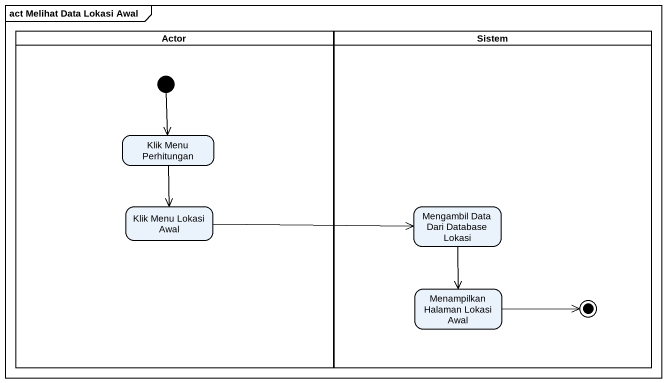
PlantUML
@startuml
mainframe act Melihat Data Lokasi Awal
hide empty description
state "Actor" as Actor_ <<partition>> {
  state "Klik Menu Perhitungan" as Klik_Menu_Perhitungan
  state "Klik Menu Lokasi Awal" as Klik_Menu_Lokasi_Awal
  [*] --> Klik_Menu_Perhitungan
}
state Sistem <<partition>> {
  state "Mengambil Data Dari Database Lokasi" as Mengambil_Data_Dari
  state "Menampilkan Halaman Lokasi Awal" as Menampilkan_Halaman_Lokasi
  Menampilkan_Halaman_Lokasi -right-> [*]
}
Klik_Menu_Perhitungan --> Klik_Menu_Lokasi_Awal
Klik_Menu_Lokasi_Awal -right-> Mengambil_Data_Dari
Mengambil_Data_Dari --> Menampilkan_Halaman_Lokasi
@enduml
